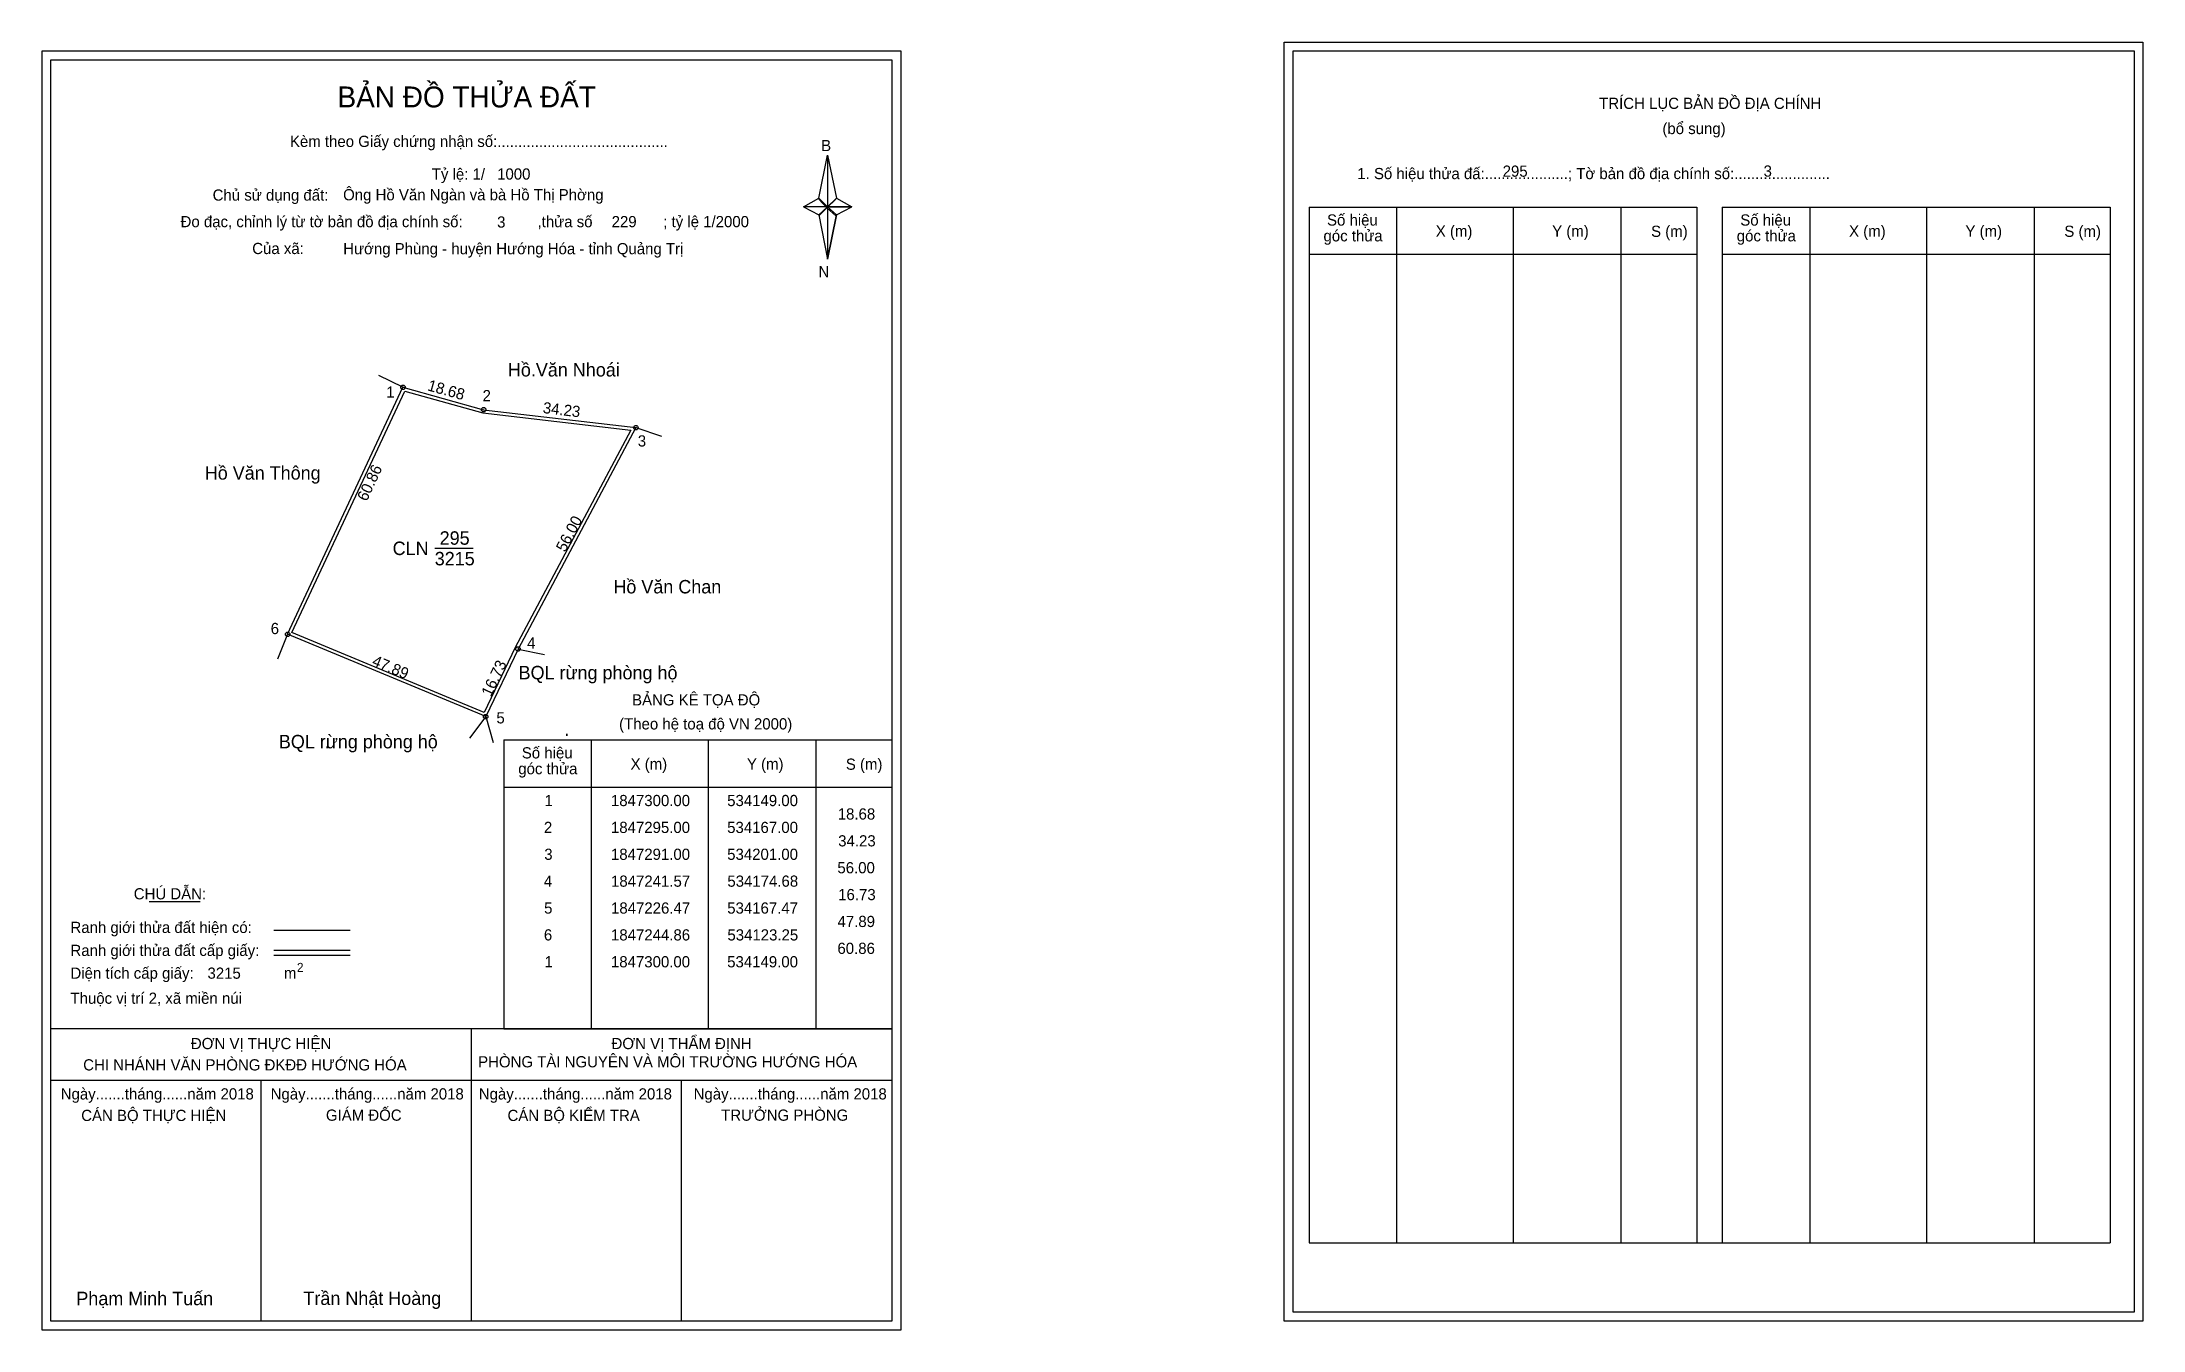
# Model space of a CAD drawing. Extents: x 534068 to 534537, y 1847090 to 1847377.
import ezdxf

# ---------------------------------------------------------------- set-up
doc = ezdxf.new("R2010")
doc.units = 0
for name, color, linetype in [('Level 1', 7, 'Continuous'), ('Level 10', 7, 'Continuous'), ('Level 11', 7, 'Continuous'), ('Level 13', 7, 'Continuous'), ('Level 27', 7, 'Continuous'), ('Level 3', 7, 'Continuous'), ('Level 36', 7, 'Continuous'), ('Level 49', 7, 'Continuous'), ('Level 53', 7, 'Continuous'), ('Level 55', 7, 'Continuous'), ('Level 6', 7, 'Continuous'), ('Level 60', 7, 'Continuous'), ('Level 63', 7, 'Continuous'), ('Level 9', 7, 'Continuous')]:
    doc.layers.add(name, color=color, linetype=linetype)

msp = doc.modelspace()

# ---------------------------------------------------------------- linework, layer by layer
at = {"layer": 'Level 1'}
for p, q in [((534347.74, 1847375.1), (534347.74, 1847375.1)), ((534070.42, 1847373.1), (534070.42, 1847373.1)), ((534241.84, 1847342.22), (534243.81, 1847351.86)), ((534243.81, 1847351.86), (534243.81, 1847340.33)), ((534243.81, 1847351.86), (534245.78, 1847342.22)), ((534238.4, 1847340.33), (534241.84, 1847342.22)), ((534241.84, 1847342.22), (534243.81, 1847340.33)), ((534243.66, 1847340.11), (534241.84, 1847342)), ((534245.63, 1847342), (534243.66, 1847340.11)), ((534243.66, 1847340.11), (534245.63, 1847342)), ((534245.78, 1847342.22), (534243.81, 1847340.33)), ((534243.81, 1847340.33), (534241.84, 1847338.49)), ((534243.66, 1847340.11), (534241.84, 1847338.27)), ((534241.84, 1847338.27), (534243.66, 1847340.11)), ((534241.84, 1847338.49), (534243.81, 1847328.63)), ((534245.63, 1847338.27), (534243.66, 1847340.11)), ((534243.81, 1847340.33), (534243.81, 1847328.63)), ((534243.81, 1847340.33), (534249.22, 1847340.33)), ((534243.81, 1847340.33), (534245.78, 1847338.49)), ((534245.78, 1847338.49), (534243.81, 1847328.63)), ((534245.78, 1847338.49), (534249.22, 1847340.33)), ((534351.28, 1847340.24), (534437.88, 1847340.24)), ((534370.87, 1847108.98), (534370.87, 1847340.24)), ((534396.94, 1847108.98), (534396.94, 1847340.24)), ((534420.91, 1847340.24), (534420.91, 1847108.98)), ((534437.88, 1847340.24), (534437.88, 1847108.98)), ((534443.53, 1847340.24), (534530.14, 1847340.24)), ((534463.12, 1847108.98), (534463.12, 1847340.24)), ((534489.2, 1847108.98), (534489.2, 1847340.24)), ((534513.17, 1847340.24), (534513.17, 1847108.98)), ((534530.14, 1847340.24), (534530.14, 1847108.98)), ((534351.28, 1847329.72), (534437.88, 1847329.72)), ((534443.53, 1847329.72), (534530.14, 1847329.72)), ((534171.52, 1847221.27), (534258.12, 1847221.27)), ((534191.11, 1847156.75), (534191.11, 1847221.27)), ((534217.18, 1847156.75), (534217.18, 1847221.27)), ((534241.15, 1847221.27), (534241.15, 1847156.75)), ((534171.52, 1847210.74), (534258.12, 1847210.74)), ((534092.34, 1847185.16), (534103.74, 1847185.16)), ((534120.2, 1847178.76), (534137.22, 1847178.76)), ((534120.2, 1847174.31), (534137.22, 1847174.31)), ((534120.2, 1847173.22), (534137.22, 1847173.22)), ((534177.25, 1847156.75), (534070.42, 1847156.75)), ((534258.12, 1847156.75), (534153.28, 1847156.75)), ((534164.27, 1847091.52), (534164.27, 1847156.75)), ((534171.52, 1847156.74), (534258.12, 1847156.74)), ((534258.12, 1847145.2), (534070.42, 1847145.2)), ((534117.34, 1847091.52), (534117.34, 1847145.2)), ((534211.19, 1847091.52), (534211.19, 1847145.2)), ((534351.28, 1847108.98), (534530.14, 1847108.98)), ((534535.44, 1847093.52), (534535.44, 1847093.52)), ((534258.12, 1847091.52), (534258.12, 1847091.52))]:
    msp.add_line(p, q, dxfattribs=at)
for points in [[(534241.84, 1847342.22), (534243.81, 1847351.86), (534243.81, 1847340.33)], [(534243.81, 1847340.33), (534245.78, 1847342.22), (534249.22, 1847340.33)], [(534238.4, 1847340.33), (534241.84, 1847338.49), (534243.81, 1847340.33)], [(534243.81, 1847340.33), (534243.81, 1847328.63), (534245.78, 1847338.49)]]:
    msp.add_lwpolyline(points, close=True, dxfattribs=at)
at = {"layer": 'Level 10'}
for points in [[(534123.25, 1847244.86), (534149, 1847300), (534167, 1847295), (534201, 1847291), (534174.68, 1847241.57), (534167.47, 1847226.47)], [(534124.19, 1847245.23), (534149.38, 1847299.17), (534166.86, 1847294.31), (534199.9, 1847290.42), (534174.05, 1847241.89), (534167.12, 1847227.37)]]:
    msp.add_lwpolyline(points, close=True, dxfattribs=at)
at = {"layer": 'Level 11'}
for centre in [(534149, 1847300), (534167, 1847295), (534201, 1847291), (534123.25, 1847244.86), (534123.25, 1847244.86), (534174.68, 1847241.57), (534167.47, 1847226.47)]:
    msp.add_circle(centre, 0.5, dxfattribs=at)
at = {"layer": 'Level 27'}
for p, q in [((534149, 1847300), (534143.62, 1847302.65)), ((534201, 1847291), (534206.69, 1847289.1)), ((534123.25, 1847244.86), (534120.97, 1847239.31)), ((534174.68, 1847241.57), (534180.56, 1847240.37)), ((534167.47, 1847226.47), (534163.84, 1847221.69)), ((534167.47, 1847226.47), (534169.13, 1847220.7))]:
    msp.add_line(p, q, dxfattribs=at)
at = {"layer": 'Level 3'}
for p, q in [((534351.28, 1847340.24), (534351.28, 1847108.98)), ((534443.53, 1847340.24), (534443.53, 1847108.98)), ((534171.52, 1847221.27), (534171.52, 1847156.75))]:
    msp.add_line(p, q, dxfattribs=at)
at = {"layer": 'Level 63'}
for points in [[(534068.42, 1847375.1), (534260.12, 1847375.1), (534260.12, 1847089.52), (534068.42, 1847089.52)], [(534345.75, 1847377.1), (534537.45, 1847377.1), (534537.45, 1847091.52), (534345.75, 1847091.52)], [(534347.75, 1847375.1), (534535.45, 1847375.1), (534535.45, 1847093.52), (534347.75, 1847093.52)], [(534070.42, 1847373.1), (534258.12, 1847373.1), (534258.12, 1847091.52), (534070.42, 1847091.52)]]:
    msp.add_lwpolyline(points, close=True, dxfattribs=at)
at = {"layer": 'Level 9'}
msp.add_line((534156.08, 1847264.05), (534164.66, 1847264.05), dxfattribs=at)

# ---------------------------------------------------------------- texts
at = {"layer": 'Level 1'}
for s, height, p in [('BẢN ĐỒ THỬA ĐẤT', 4.6657, (534134.39, 1847362.5)), ('TRÍCH LỤC BẢN ĐỒ ĐỊA CHÍNH', 2.5, (534416.04, 1847362.16)), ('Kèm theo Giấy chứng nhận số:.........................................', 2.5, (534123.77, 1847353.67)), ('B', 2.5, (534242.35, 1847352.73)), ('(bổ sung)', 2.5, (534430.16, 1847356.54)), ('1. Số hiệu thửa đấ:....................; Tờ bản đồ địa chính số:.......................', 2.5, (534362.05, 1847346.48)), ('Chủ sử dụng đất:', 2.5, (534106.51, 1847341.68)), ('Đo đạc, chỉnh lý từ tờ bản đồ địa chính số:                  ,thửa số                 ; tỷ lệ 1/2000', 2.5, (534099.35, 1847335.75)), ('Số hiệu', 2.5, (534355.29, 1847336.11)), ('X (m)', 2.5, (534379.57, 1847333.64)), ('Y (m)', 2.5, (534405.55, 1847333.64)), ('S (m)', 2.5, (534427.63, 1847333.59)), ('Số hiệu', 2.5, (534447.55, 1847336.11)), ('X (m)', 2.5, (534471.83, 1847333.64)), ('Y (m)', 2.5, (534497.81, 1847333.64)), ('S (m)', 2.5, (534519.89, 1847333.59)), ('Của xã:', 2.5, (534115.35, 1847329.75)), ('góc thửa', 2.5, (534354.5, 1847332.58)), ('góc thửa', 2.5, (534446.76, 1847332.58)), ('N', 2.5, (534241.75, 1847324.56)), ('BẢNG KÊ TỌA ĐỘ', 2.5, (534200.15, 1847228.97)), ('(Theo hệ toạ độ VN 2000)', 2.5, (534197.25, 1847223.61)), ('Số hiệu', 2.5, (534175.53, 1847217.14)), ('góc thửa', 2.5, (534174.74, 1847213.61)), ('X (m)', 2.5, (534199.81, 1847214.66)), ('Y (m)', 2.5, (534225.79, 1847214.66)), ('S (m)', 2.5, (534247.87, 1847214.61)), ('CHÚ DẪN:', 2.5, (534088.9, 1847185.67)), ('Ranh giới thửa đất hiện có:', 2.5, (534074.77, 1847178.17)), ('Ranh giới thửa đất cấp giấy:', 2.5, (534074.77, 1847173.03)), ('Diện tích cấp giấy:', 2.5, (534074.77, 1847167.95)), ('m', 2.5, (534122.42, 1847167.97)), ('2', 2, (534125.32, 1847169.48)), ('Thuộc vị trí 2, xã miền núi', 2.5, (534074.77, 1847162.35)), ('ĐƠN VỊ THỰC HIỆN', 2.5, (534101.65, 1847152.23)), ('ĐƠN VỊ THẨM ĐỊNH', 2.5, (534195.56, 1847152.23)), ('CHI NHÁNH VĂN PHÒNG ĐKĐĐ HƯỚNG HÓA', 2.5, (534077.61, 1847147.47)), ('PHÒNG TÀI NGUYÊN VÀ MÔI TRƯỜNG HƯỚNG HÓA', 2.5, (534165.78, 1847148.16)), ('Ngày.......tháng......năm 2018', 2.5, (534072.59, 1847140.99)), ('CÁN BỘ THỰC HIỆN', 2.5, (534077.17, 1847136.18)), ('Ngày.......tháng......năm 2018', 2.5, (534119.46, 1847140.99)), ('GIÁM ĐỐC', 2.5, (534131.8, 1847136.24)), ('Ngày.......tháng......năm 2018', 2.5, (534165.93, 1847140.99)), ('CÁN BỘ KIỂM TRA', 2.5, (534172.34, 1847136.18)), ('Ngày.......tháng......năm 2018', 2.5, (534213.89, 1847140.99)), ('TRƯỞNG PHÒNG', 2.5, (534220.03, 1847136.24)), ('Phạm Minh Tuấn', 3, (534076.08, 1847095.06)), ('Trần Nhật Hoàng', 3, (534126.77, 1847095.11))]:
    msp.add_text(s, height=height, dxfattribs=at).set_placement(p)
at = {"layer": 'Level 11'}
msp.add_text('Tỷ lệ: 1/', height=2.5, dxfattribs=at).set_placement((534155.43, 1847346.36))
at = {"layer": 'Level 13'}
for s, p in [('295', (534157.19, 1847264.85)), ('CLN', (534146.69, 1847262.55)), ('3215', (534156.09, 1847260.25))]:
    msp.add_text(s, height=3, dxfattribs=at).set_placement(p)
at = {"layer": 'Level 36'}
for p in [(534177.6, 1847302.42), (534131.53, 1847219.39), (534185.04, 1847222.18)]:
    msp.add_text('.', height=3, dxfattribs=at).set_placement(p)
at = {"layer": 'Level 49'}
for s, rotation, p in [('18.68', 344.4759, (534154.31, 1847299.35)), ('34.23', 353.2902, (534180.12, 1847294.26)), ('60.86', 64.9677, (534140.91, 1847274.38)), ('56.00', 61.966, (534185.21, 1847263.05)), ('47.89', 337.4188, (534141.9, 1847237.97)), ('16.73', 64.4763, (534168.63, 1847230.75))]:
    msp.add_text(s, height=2.5, rotation=rotation, dxfattribs=at).set_placement(p)
at = {"layer": 'Level 53'}
for s, p in [('1', (534180.61, 1847206.49)), ('1847300.00', (534195.43, 1847206.49)), ('534149.00', (534221.38, 1847206.49)), ('18.68', (534246.06, 1847203.49)), ('2', (534180.46, 1847200.49)), ('1847295.00', (534195.43, 1847200.49)), ('534167.00', (534221.38, 1847200.49)), ('3', (534180.54, 1847194.49)), ('1847291.00', (534195.43, 1847194.49)), ('534201.00', (534221.38, 1847194.49)), ('34.23', (534246.16, 1847197.49)), ('4', (534180.45, 1847188.49)), ('1847241.57', (534195.45, 1847188.49)), ('534174.68', (534221.42, 1847188.49)), ('56.00', (534245.98, 1847191.49)), ('16.73', (534246.16, 1847185.49)), ('5', (534180.51, 1847182.49)), ('1847226.47', (534195.45, 1847182.49)), ('534167.47', (534221.39, 1847182.49)), ('47.89', (534246.01, 1847179.49)), ('6', (534180.46, 1847176.49)), ('1847244.86', (534195.44, 1847176.49)), ('534123.25', (534221.43, 1847176.49)), ('1', (534180.61, 1847170.49)), ('1847300.00', (534195.43, 1847170.49)), ('534149.00', (534221.38, 1847170.49)), ('60.86', (534245.99, 1847173.49))]:
    msp.add_text(s, height=2.5, dxfattribs=at).set_placement(p)
at = {"layer": 'Level 55'}
for s, height, p in [('294', 0.11, (534148.88, 1847299.89)), ('1', 0.4, (534148.89, 1847300)), ('0', 0.11, (534148.96, 1847299.89)), ('0', 0.11, (534148.96, 1847299.89)), ('2', 0.4, (534166.86, 1847295)), ('0', 0.11, (534166.96, 1847294.89)), ('0', 0.11, (534166.96, 1847294.89)), ('296', 0.11, (534200.88, 1847290.89)), ('296', 0.11, (534200.88, 1847290.89)), ('3', 0.4, (534200.88, 1847291)), ('0', 0.11, (534200.96, 1847290.89)), ('0', 0.11, (534200.96, 1847290.89)), ('6', 0.4, (534123.11, 1847244.86)), ('294', 0.11, (534123.13, 1847244.75)), ('0', 0.11, (534123.21, 1847244.75)), ('4', 0.4, (534174.54, 1847241.57)), ('296', 0.11, (534174.56, 1847241.46)), ('296', 0.11, (534174.56, 1847241.46)), ('0', 0.11, (534174.64, 1847241.46)), ('5', 0.4, (534167.34, 1847226.47)), ('0', 0.11, (534167.43, 1847226.36)), ('0', 0.11, (534167.43, 1847226.36))]:
    msp.add_text(s, height=height, dxfattribs=at).set_placement(p)
at = {"layer": 'Level 6'}
for s, p in [('1000', (534170.02, 1847346.38)), ('295', (534394.5, 1847347.02)), ('3', (534452.75, 1847347.04)), ('Ông Hồ Văn Ngàn và bà Hồ Thị Phờng', (534135.64, 1847341.75)), ('3', (534170.02, 1847335.66)), ('229', (534195.58, 1847335.74)), ('Hướng Phùng - huyện Hướng Hóa - tỉnh Quảng Trị', (534135.66, 1847329.71)), ('3215', (534105.36, 1847167.95))]:
    msp.add_text(s, height=2.5, dxfattribs=at).set_placement(p)
at = {"layer": 'Level 60'}
for s, p in [('Hồ Văn Nhoái', (534172.42, 1847302.42)), ('Hồ Văn Thông', (534104.75, 1847279.39)), ('Hồ Văn Chan', (534195.97, 1847253.98)), ('BQL rừng phòng hộ', (534174.81, 1847234.8)), ('BQL rừng phòng hộ', (534121.29, 1847219.39))]:
    msp.add_text(s, height=3, dxfattribs=at).set_placement(p)
at = {"layer": 'Level 9'}
for s, p in [('1', (534145.28, 1847297.69)), ('2', (534166.77, 1847296.89)), ('3', (534201.42, 1847286.78)), ('6', (534119.47, 1847244.9)), ('4', (534176.72, 1847241.68)), ('5', (534169.86, 1847224.96))]:
    msp.add_text(s, height=2.5, dxfattribs=at).set_placement(p)

doc.saveas('drawing.dxf')
